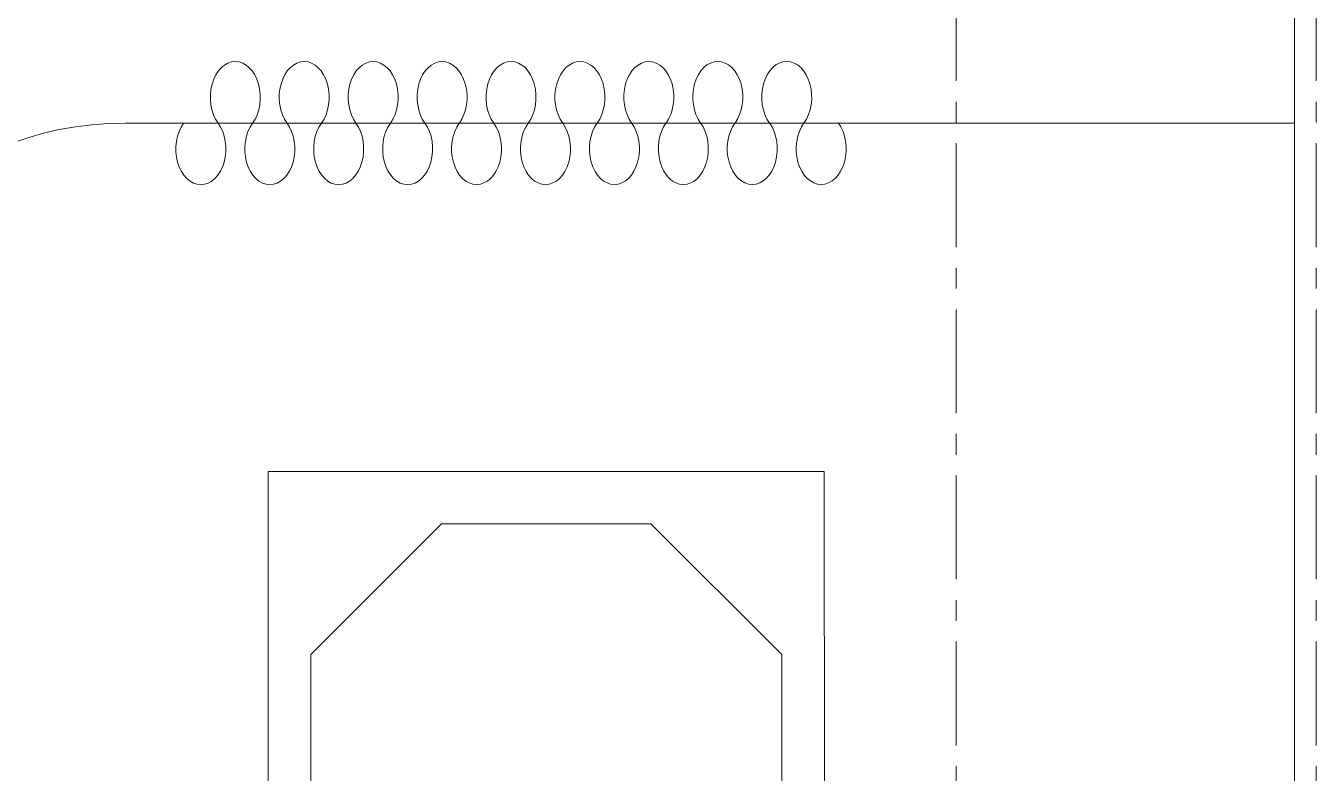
# Model space of a CAD drawing. Header units: millimetres. Extents: x 26027 to 581921, y 7230 to 233891.
# Drawn here: x 522577 to 524549, y 188061 to 189204 of the extents above; entities that cross this region are included whole.
import ezdxf

# ---------------------------------------------------------------- set-up
doc = ezdxf.new("R2010")
doc.units = ezdxf.units.MM
doc.header["$LTSCALE"] = 5
doc.linetypes.add('CENTER', pattern=[50.8, 31.75, -6.35, 6.35, -6.35])
doc.layers.get('0').update_dxf_attribs({"color": 252})
doc.layers.add('axes', color=252, linetype='Continuous')
for name, color, linetype, lineweight in [('Medical Equipment and Furniture', 252, 'Continuous', 0), ('Medical Equipment and Furniture1', 252, 'Continuous', 5), ('Walls', 252, 'Continuous', 5)]:
    doc.layers.add(name, color=color, linetype=linetype, lineweight=lineweight)

# ---------------------------------------------------------------- blocks, each defined once
blk = doc.blocks.new('HF16786E-P')
at = {"layer": 'Medical Equipment and Furniture1'}
for p, q in [((0, 0.425), (-2.14, 0.425)), ((-2.14, 0.425), (-2.14, -0.425)), ((-1.86, 0.36), (-2.06, 0.16)), ((-0.28, 0.36), (-1.86, 0.36)), ((-2.06, 0.16), (-2.06, -0.16)), ((-2.06, -0.16), (-1.86, -0.36)), ((-1.86, -0.36), (-0.28, -0.36)), ((-2.14, -0.425), (0, -0.425))]:
    blk.add_line(p, q, dxfattribs=at)
blk = doc.blocks.new('CURTAIN')
for centre, start, end in [((-0.3386, 0.0395), 313.5684, 226.4316), ((-0.1881, 0.0395), 313.5684, 226.4316), ((-0.0376, 0.0395), 313.5684, 226.4316), ((0.1129, 0.0395), 313.5684, 226.4316), ((0.2633, 0.0395), 313.5684, 226.4316), ((0.4138, 0.0395), 313.5684, 226.4316), ((0.5643, 0.0395), 313.5684, 226.4316), ((0.7148, 0.0395), 313.5684, 226.4316), ((0.8653, 0.0395), 313.5684, 226.4316), ((0.0376, -0.0395), 133.5684, 46.4316), ((0.1881, -0.0395), 133.5684, 46.4316), ((0.3386, -0.0395), 133.5684, 46.4316), ((0.4891, -0.0395), 133.5684, 46.4316), ((0.6396, -0.0395), 133.5684, 46.4316), ((0.79, -0.0395), 133.5684, 46.4316), ((0.9405, -0.0395), 133.5684, 46.4316), ((-0.4138, -0.0395), 133.5684, 46.4316), ((-0.2633, -0.0395), 133.5684, 46.4316), ((-0.1129, -0.0395), 133.5684, 46.4316)]:
    blk.add_arc(centre, 0.0546, start, end)

msp = doc.modelspace()

# ---------------------------------------------------------------- linework, layer by layer
at = {"layer": 'axes', "linetype": 'CENTER', "lineweight": 0}
for p, q in [((523998.8, 120285.6, 0), (523998.8, 205820.3, 0)), ((524548.8, 120285.6, 0), (524548.8, 205820.3, 0))]:
    msp.add_line(p, q, dxfattribs=at)
at = {"layer": 'Medical Equipment and Furniture'}
msp.add_line((522728.6, 189055.3, 0), (524515.4, 189055.3, 0), dxfattribs=at)
msp.add_arc((522728.6, 188555.3, 0), 500, 90, 180, dxfattribs=at)
at = {"layer": 'Walls'}
msp.add_line((524515.4, 190352.3, 0), (524515.4, 186360.3, 0), dxfattribs=at)

# ---------------------------------------------------------------- block references
at = {"layer": 'Medical Equipment and Furniture', "extrusion": (-6.38299e-11, 1.26698e-09, -1), "xscale": 699.9999999767327, "yscale": 1000, "zscale": 1000, "rotation": 359.9859298881509}
msp.add_blockref('CURTAIN', (-523502.6, 189055.3, 0), dxfattribs=at)
at = {"layer": 'Medical Equipment and Furniture', "lineweight": 0, "xscale": 1000, "yscale": 1000, "zscale": 1000, "rotation": 270.0149936594165}
msp.add_blockref('HF16786E-P', (523372.6, 186382.5, 0), dxfattribs=at)

doc.saveas('drawing.dxf')
